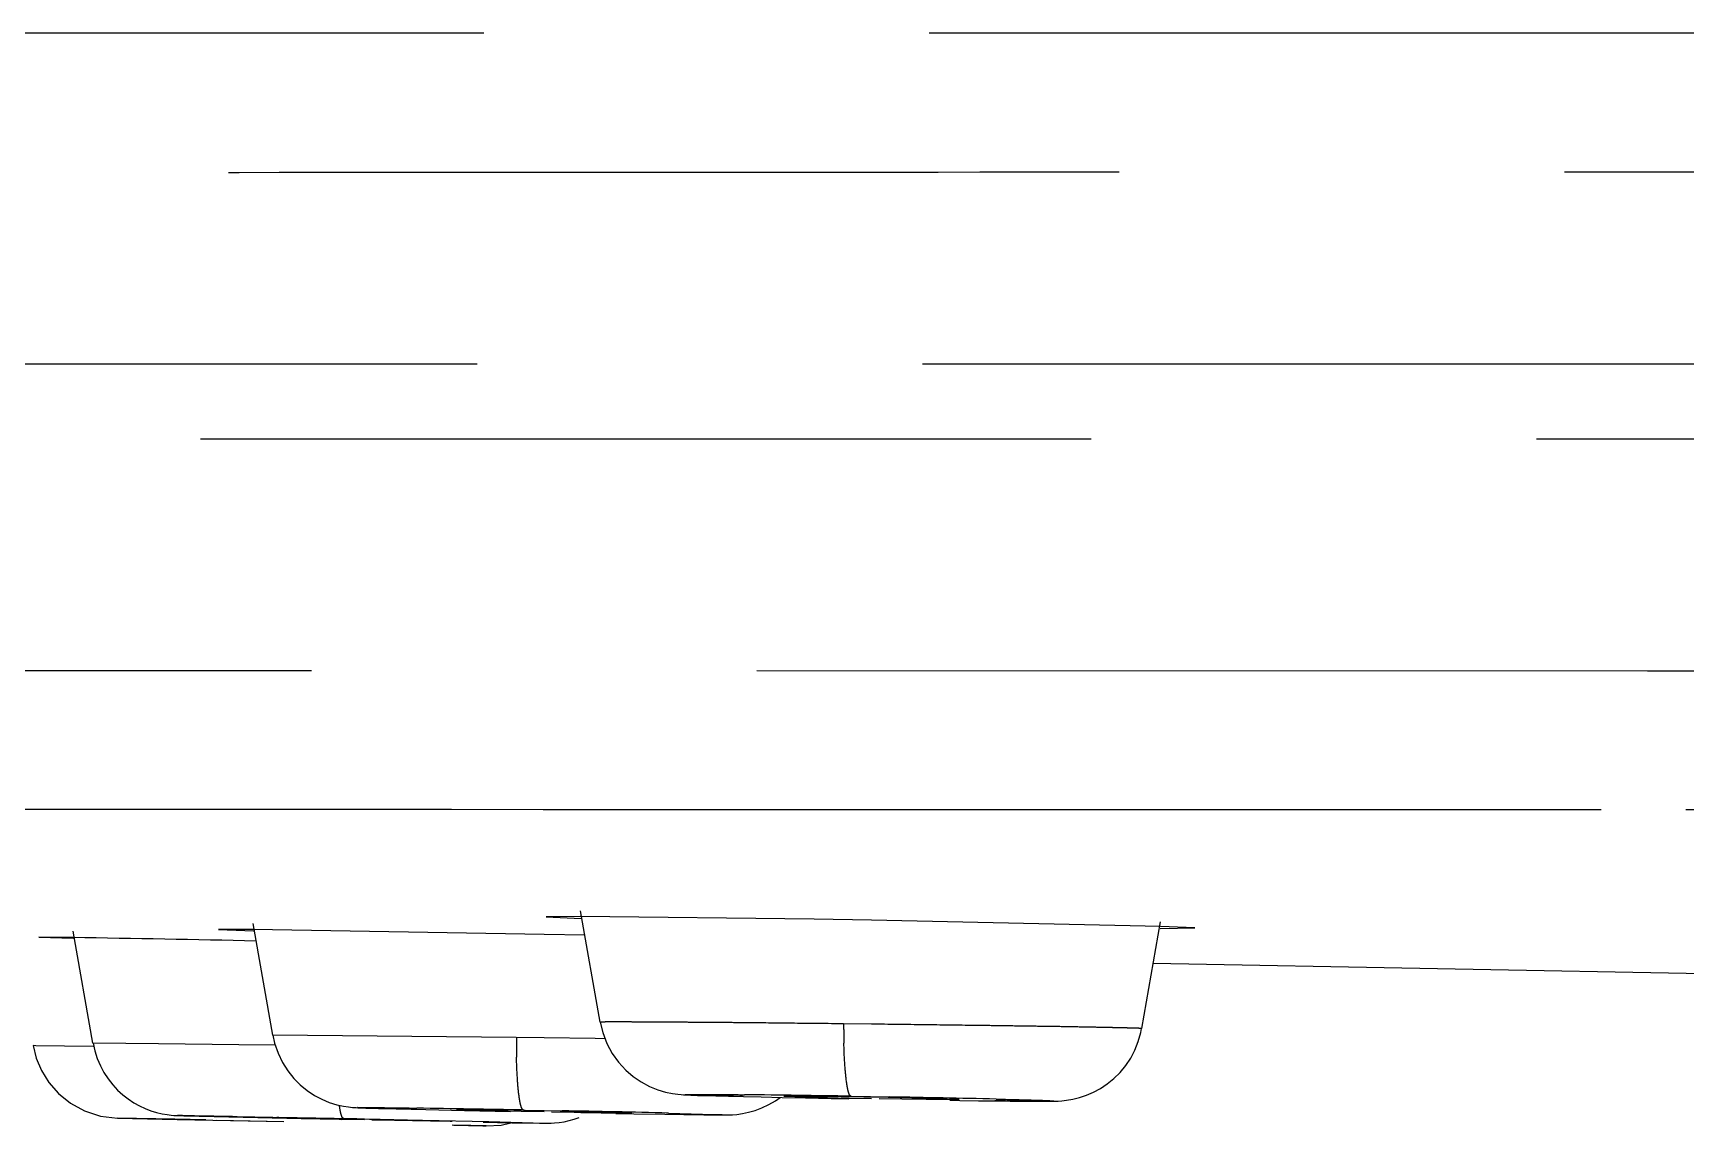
# Model space of a CAD drawing. Header units: millimetres. Extents: x 3819 to 4365, y -2661 to -1889.
# Drawn here: x 4155.219 to 4157.576, y -2175.761 to -2174.203 of the extents above; entities that cross this region are included whole.
import ezdxf

# ---------------------------------------------------------------- set-up
doc = ezdxf.new("R2010")
doc.units = ezdxf.units.MM
doc.header["$LTSCALE"] = 0.1
doc.linetypes.add('HIDDENX2', pattern=[19.05, 12.7, -6.35])
doc.layers.add('HIDDEN', color=8, linetype='HIDDENX2')

msp = doc.modelspace()

# ---------------------------------------------------------------- linework, layer by layer
at = {"layer": 'HIDDEN'}
for p, q in [((4169.1971, -2174.2026), (4151.6864, -2174.2026)), ((4169.1875, -2174.6746), (4155.0867, -2174.6746)), ((4147.8382, -2174.7808), (4196.1253, -2174.7808)), ((4157.5214, -2175.1122), (4155.1013, -2175.1118)), ((4157.5719, -2175.1122), (4157.5214, -2175.1122)), ((4157.9107, -2175.1123), (4157.5719, -2175.1122)), ((4154.9955, -2175.3091), (4155.4798, -2175.3092)), ((4155.4798, -2175.3092), (4155.5655, -2175.3092)), ((4155.5655, -2175.3092), (4155.6053, -2175.3092)), ((4155.6053, -2175.3092), (4155.6916, -2175.3092)), ((4155.6916, -2175.3092), (4155.703, -2175.3092)), ((4155.703, -2175.3092), (4155.731, -2175.3092)), ((4155.731, -2175.3092), (4155.8157, -2175.3092)), ((4155.8157, -2175.3092), (4155.9466, -2175.3093)), ((4155.9466, -2175.3093), (4156.0653, -2175.3093)), ((4156.0653, -2175.3093), (4156.1162, -2175.3093)), ((4156.1162, -2175.3093), (4156.1514, -2175.3093)), ((4156.1514, -2175.3093), (4156.1852, -2175.3093)), ((4156.1852, -2175.3093), (4157.576, -2175.3095)), ((4157.576, -2175.3095), (4157.6494, -2175.3095)), ((4155.9999, -2175.462), (4155.9507, -2175.4625)), ((4155.9507, -2175.4625), (4156.0009, -2175.4647)), ((4156.3331, -2175.466), (4155.9999, -2175.462)), ((4156.028, -2175.6128), (4156, -2175.4538)), ((4156.4148, -2175.4674), (4156.3331, -2175.466)), ((4156.8269, -2175.4761), (4156.4148, -2175.4674)), ((4155.2767, -2175.492), (4155.2273, -2175.4914)), ((4155.2273, -2175.4914), (4155.277, -2175.4929)), ((4155.3047, -2175.6425), (4155.2765, -2175.4827)), ((4155.5329, -2175.4805), (4155.4837, -2175.4805)), ((4155.4837, -2175.4805), (4155.5336, -2175.4824)), ((4155.561, -2175.6312), (4155.5329, -2175.4718)), ((4155.9479, -2175.4875), (4155.5329, -2175.4805)), ((4156.0063, -2175.4886), (4155.9479, -2175.4875)), ((4156.8001, -2175.6217), (4156.8269, -2175.4697)), ((4156.8266, -2175.479), (4156.8761, -2175.4784)), ((4156.8761, -2175.4784), (4156.8269, -2175.4761)), ((4156.8165, -2175.5286), (4157.6649, -2175.5443)), ((4155.9083, -2175.6346), (4155.5611, -2175.6312)), ((4156.4148, -2175.6155), (4156.3751, -2175.615)), ((4155.2234, -2175.6462), (4155.2193, -2175.6461)), ((4155.3052, -2175.6474), (4155.2234, -2175.6462)), ((4155.3983, -2175.6434), (4155.3048, -2175.6424)), ((4155.5125, -2175.6449), (4155.3983, -2175.6434)), ((4155.5643, -2175.6456), (4155.5125, -2175.6449)), ((4155.9479, -2175.6351), (4155.9083, -2175.6346)), ((4156.0208, -2175.6361), (4155.9479, -2175.6351)), ((4156.0352, -2175.6363), (4156.0208, -2175.6361)), ((4156.1667, -2175.717), (4156.1785, -2175.7173)), ((4156.1785, -2175.7173), (4156.193, -2175.7177)), ((4156.193, -2175.7177), (4156.2107, -2175.7182)), ((4156.2107, -2175.7182), (4156.2321, -2175.7187)), ((4156.2321, -2175.7187), (4156.2577, -2175.7193)), ((4156.2577, -2175.7193), (4156.2873, -2175.72)), ((4156.2873, -2175.72), (4156.3207, -2175.7206)), ((4156.2926, -2175.7183), (4156.2898, -2175.7184)), ((4156.2898, -2175.7184), (4156.3828, -2175.7208)), ((4156.3715, -2175.719), (4156.2926, -2175.7183)), ((4156.3207, -2175.7206), (4156.3575, -2175.7213)), ((4156.3575, -2175.7213), (4156.3827, -2175.7218)), ((4156.4037, -2175.7195), (4156.3715, -2175.719)), ((4156.3828, -2175.7208), (4156.4149, -2175.7214)), ((4156.3856, -2175.7183), (4156.4409, -2175.7192)), ((4156.4148, -2175.7197), (4156.4037, -2175.7195)), ((4156.4385, -2175.7201), (4156.4148, -2175.7197)), ((4156.4259, -2175.7216), (4156.4582, -2175.7221)), ((4156.5398, -2175.7227), (4156.4385, -2175.7201)), ((4156.4582, -2175.7221), (4156.5268, -2175.7229)), ((4156.5268, -2175.7229), (4156.5371, -2175.7228)), ((4156.5371, -2175.7228), (4156.5398, -2175.7227)), ((4156.5676, -2175.7247), (4156.5915, -2175.7249)), ((4156.5915, -2175.7249), (4156.6125, -2175.7251)), ((4156.6125, -2175.7251), (4156.6305, -2175.7253)), ((4156.6305, -2175.7253), (4156.6454, -2175.7254)), ((4156.6454, -2175.7254), (4156.6574, -2175.7254)), ((4156.6574, -2175.7254), (4156.6668, -2175.7254)), ((4155.3154, -2175.7465), (4155.3396, -2175.7494)), ((4155.4216, -2175.7511), (4155.3398, -2175.7494)), ((4155.3398, -2175.7494), (4155.4249, -2175.7512)), ((4155.4656, -2175.7521), (4155.4216, -2175.7511)), ((4155.4249, -2175.7512), (4155.5767, -2175.7544)), ((4155.4278, -2175.7459), (4155.4344, -2175.7461)), ((4155.4344, -2175.7461), (4155.4777, -2175.7472)), ((4155.4777, -2175.7472), (4155.6016, -2175.75)), ((4155.5102, -2175.747), (4155.6622, -2175.75)), ((4155.5695, -2175.7486), (4155.5667, -2175.7486)), ((4155.5667, -2175.7486), (4155.6589, -2175.7508)), ((4155.6488, -2175.7501), (4155.5695, -2175.7486)), ((4155.6016, -2175.75), (4155.6556, -2175.7511)), ((4155.6811, -2175.7507), (4155.6488, -2175.7501)), ((4155.6556, -2175.7511), (4155.6588, -2175.7512)), ((4155.6589, -2175.7508), (4155.6917, -2175.7515)), ((4155.6622, -2175.75), (4155.7175, -2175.7512)), ((4155.6917, -2175.751), (4155.6811, -2175.7507)), ((4155.6875, -2175.7348), (4155.694, -2175.7351)), ((4155.7143, -2175.7514), (4155.6917, -2175.751)), ((4155.694, -2175.7351), (4155.7119, -2175.7356)), ((4155.7023, -2175.7518), (4155.7346, -2175.7524)), ((4155.7119, -2175.7356), (4155.7369, -2175.7363)), ((4155.7532, -2175.7523), (4155.7143, -2175.7514)), ((4155.7175, -2175.7512), (4155.7746, -2175.7524)), ((4155.7369, -2175.7363), (4155.7794, -2175.7373)), ((4155.7794, -2175.7373), (4155.8345, -2175.7385)), ((4155.8257, -2175.7371), (4155.8229, -2175.7372)), ((4155.8229, -2175.7372), (4155.9153, -2175.7396)), ((4155.9048, -2175.7383), (4155.8257, -2175.7371)), ((4155.8345, -2175.7385), (4155.8999, -2175.7399)), ((4155.9372, -2175.7389), (4155.9048, -2175.7383)), ((4155.9153, -2175.7396), (4155.948, -2175.7402)), ((4155.9185, -2175.7379), (4155.9738, -2175.739)), ((4155.9479, -2175.7391), (4155.9372, -2175.7389)), ((4155.9709, -2175.7395), (4155.9479, -2175.7391)), ((4155.9587, -2175.7404), (4155.991, -2175.741)), ((4156.0729, -2175.7421), (4155.9709, -2175.7395)), ((4156.0422, -2175.7419), (4156.0702, -2175.7421)), ((4156.0505, -2175.7428), (4156.0757, -2175.7432)), ((4156.0702, -2175.7421), (4156.0729, -2175.7421)), ((4156.0757, -2175.7432), (4156.1199, -2175.7439)), ((4156.1199, -2175.7439), (4156.1473, -2175.7443)), ((4156.2018, -2175.7448), (4156.123, -2175.7439)), ((4156.1254, -2175.7422), (4156.2064, -2175.7446)), ((4156.1473, -2175.7443), (4156.1757, -2175.7447)), ((4156.1757, -2175.7447), (4156.1911, -2175.7448)), ((4156.1911, -2175.7448), (4156.1989, -2175.7449)), ((4156.1989, -2175.7449), (4156.2049, -2175.7449)), ((4155.4813, -2175.7524), (4155.5767, -2175.7544)), ((4155.7346, -2175.7524), (4155.7859, -2175.7534)), ((4155.8167, -2175.7539), (4155.7532, -2175.7523)), ((4155.7746, -2175.7524), (4155.869, -2175.7545)), ((4155.7859, -2175.7534), (4155.8139, -2175.7539)), ((4155.8139, -2175.7539), (4155.8167, -2175.7539)), ((4155.8434, -2175.7601), (4155.817, -2175.7596)), ((4155.8191, -2175.7596), (4155.8606, -2175.7605)), ((4155.8598, -2175.7605), (4155.8434, -2175.7601)), ((4155.8654, -2175.7606), (4155.8598, -2175.7605)), ((4155.8606, -2175.7605), (4155.8654, -2175.7606)), ((4155.8609, -2175.7553), (4155.9018, -2175.756)), ((4155.8655, -2175.7606), (4155.8866, -2175.7593)), ((4155.9026, -2175.756), (4155.8665, -2175.7553)), ((4155.869, -2175.7545), (4155.9481, -2175.7567)), ((4155.8866, -2175.7593), (4155.9005, -2175.756)), ((4155.9018, -2175.756), (4155.9254, -2175.7564)), ((4155.9254, -2175.7564), (4155.9413, -2175.7566)), ((4155.9413, -2175.7566), (4155.9488, -2175.7567)), ((4155.9488, -2175.7567), (4155.9523, -2175.7567))]:
    msp.add_line(p, q, dxfattribs=at)
for points in [[(4155.5611, -2175.6312), (4155.5637, -2175.6428), (4155.5686, -2175.657), (4155.5749, -2175.6702), (4155.5825, -2175.6821), (4155.591, -2175.6928), (4155.6003, -2175.7021), (4155.6102, -2175.7102), (4155.6204, -2175.717), (4155.631, -2175.7226), (4155.6416, -2175.727), (4155.6522, -2175.7303), (4155.6617, -2175.7325), (4155.6691, -2175.7336), (4155.6747, -2175.7342), (4155.6779, -2175.7344), (4155.6802, -2175.7345), (4155.6825, -2175.7346), (4155.6875, -2175.7348)], [(4156.0281, -2175.6127), (4156.0317, -2175.6275), (4156.0376, -2175.6432), (4156.0452, -2175.6573), (4156.0543, -2175.6699), (4156.0643, -2175.6809), (4156.075, -2175.6901), (4156.0864, -2175.6979), (4156.0981, -2175.7042), (4156.11, -2175.7091), (4156.1211, -2175.7124), (4156.1309, -2175.7144), (4156.1387, -2175.7155), (4156.1434, -2175.7159), (4156.1469, -2175.7161), (4156.1502, -2175.7163), (4156.1535, -2175.7165), (4156.1574, -2175.7166), (4156.1667, -2175.717)], [(4156.6668, -2175.7254), (4156.6706, -2175.7253), (4156.6741, -2175.7253), (4156.6773, -2175.7252), (4156.681, -2175.7251), (4156.6862, -2175.7248), (4156.6929, -2175.7241), (4156.7017, -2175.7226), (4156.7116, -2175.7202), (4156.7214, -2175.7169), (4156.7313, -2175.7126), (4156.7413, -2175.7072), (4156.7511, -2175.7007), (4156.7605, -2175.693), (4156.7693, -2175.6843), (4156.7773, -2175.6745), (4156.7844, -2175.6639), (4156.7904, -2175.6525), (4156.7952, -2175.6404), (4156.7988, -2175.6276), (4156.8, -2175.6217)], [(4155.2193, -2175.6458), (4155.2238, -2175.6638), (4155.2312, -2175.6815), (4155.2418, -2175.6986), (4155.2557, -2175.7144), (4155.2726, -2175.7281)], [(4155.3048, -2175.6424), (4155.3073, -2175.6536), (4155.3108, -2175.6646), (4155.3152, -2175.6749), (4155.3204, -2175.6846), (4155.3263, -2175.6936), (4155.3328, -2175.7019), (4155.3398, -2175.7094), (4155.3472, -2175.7162), (4155.355, -2175.7222), (4155.3629, -2175.7275), (4155.3711, -2175.7321), (4155.3793, -2175.7359), (4155.3874, -2175.739), (4155.3955, -2175.7415), (4155.4032, -2175.7433), (4155.4103, -2175.7445), (4155.4161, -2175.7452), (4155.42, -2175.7455), (4155.4228, -2175.7457), (4155.4246, -2175.7457), (4155.4278, -2175.7459)], [(4155.2726, -2175.7281), (4155.2926, -2175.7391), (4155.3154, -2175.7465)], [(4156.2395, -2175.7412), (4156.2489, -2175.7385), (4156.2586, -2175.7349), (4156.2684, -2175.7302), (4156.2778, -2175.7247), (4156.2846, -2175.7199)], [(4156.5265, -2175.7241), (4156.5408, -2175.7243), (4156.5676, -2175.7247)], [(4155.9523, -2175.7567), (4155.9545, -2175.7567), (4155.9581, -2175.7566), (4155.963, -2175.7564), (4155.9694, -2175.7557), (4155.9766, -2175.7546), (4155.9837, -2175.753), (4155.9908, -2175.751), (4155.998, -2175.7485)], [(4156.2049, -2175.7449), (4156.2074, -2175.7449), (4156.2099, -2175.7448), (4156.2127, -2175.7448), (4156.2165, -2175.7446), (4156.2229, -2175.7441), (4156.2308, -2175.743), (4156.2395, -2175.7412)]]:
    msp.add_lwpolyline(points, dxfattribs=at)
for centre, radius, start, end in [((4153.7295, -2263.5553), 88.0769, 88.823953, 88.993433), ((4157.4588, -2175.6141), 1.0837, 180.0482, 181.5147), ((4157.0002, -2175.6366), 1.0918, 179.8933, 181.3508), ((4155.9374, -2202.0239), 26.3095, 89.02381, 89.35458), ((4155.8659, -2207.7358), 32.0217, 88.69962, 88.97098), ((4155.1579, -2214.9205), 39.19, 88.8879, 89.11005), ((4155.0205, -2223.3296), 47.6002, 88.66987, 88.85236), ((4156.2824, -2159.5107), 16.233, 268.97139, 269.15221)]:
    msp.add_arc(centre, radius, start, end, dxfattribs=at)
for points, knots in [([(4147.878, -2174.4018), (4147.9397, -2174.4046), (4148.0359, -2174.4079), (4148.1713, -2174.4084), (4148.2906, -2174.4065), (4148.4292, -2174.4038), (4148.5935, -2174.4014), (4148.7906, -2174.4), (4149.0287, -2174.3996), (4149.3168, -2174.4001), (4149.6635, -2174.4009), (4150.0762, -2174.4013), (4150.7706, -2174.4017), (4151.8163, -2174.4021), (4152.9752, -2174.4022), (4154.0284, -2174.402), (4154.8981, -2174.4015), (4155.81, -2174.4009), (4156.7558, -2174.4005), (4157.7284, -2174.4005), (4158.722, -2174.4008), (4159.7322, -2174.4015), (4160.7554, -2174.4021), (4161.7888, -2174.4023), (4162.8302, -2174.402), (4163.8779, -2174.4016), (4165.284, -2174.4015), (4167.0494, -2174.4016), (4168.4638, -2174.4018), (4169.1726, -2174.402)], [0, 0, 0, 0, 0.008693, 0.013563, 0.019077, 0.025498, 0.033098, 0.042221, 0.053265, 0.066647, 0.082803, 0.102116, 0.124783, 0.180626, 0.249442, 0.288037, 0.329006, 0.371968, 0.416503, 0.462256, 0.508988, 0.556479, 0.60457, 0.653132, 0.702062, 0.751286, 0.800738, 0.900141, 1, 1, 1, 1]), ([(4156.3751, -2175.615), (4156.3518, -2175.6148), (4156.3065, -2175.6143), (4156.251, -2175.6137), (4156.2091, -2175.6133), (4156.1801, -2175.6131), (4156.153, -2175.6129), (4156.1282, -2175.6127), (4156.1059, -2175.6126), (4156.0861, -2175.6125), (4156.0692, -2175.6124), (4156.0568, -2175.6124), (4156.0484, -2175.6124), (4156.0432, -2175.6124), (4156.0387, -2175.6124), (4156.0351, -2175.6124), (4156.0325, -2175.6125), (4156.0309, -2175.6125), (4156.0299, -2175.6126), (4156.0292, -2175.6126), (4156.0286, -2175.6126), (4156.0283, -2175.6127), (4156.0281, -2175.6127), (4156.0281, -2175.6127)], [0, 0, 0, 0, 0.201444, 0.391249, 0.480048, 0.563894, 0.642055, 0.713802, 0.778412, 0.83536, 0.884345, 0.925075, 0.942252, 0.957257, 0.970055, 0.98062, 0.988922, 0.992217, 0.994935, 0.997075, 0.998633, 0.999606, 1, 1, 1, 1]), ([(4156.8001, -2175.6217), (4156.8001, -2175.6217), (4156.7998, -2175.6217), (4156.7995, -2175.6216), (4156.7989, -2175.6216), (4156.7981, -2175.6215), (4156.797, -2175.6215), (4156.7952, -2175.6214), (4156.7922, -2175.6213), (4156.7881, -2175.6212), (4156.783, -2175.6211), (4156.7771, -2175.6209), (4156.7703, -2175.6208), (4156.7626, -2175.6206), (4156.7507, -2175.6203), (4156.7339, -2175.62), (4156.7114, -2175.6196), (4156.6862, -2175.6191), (4156.6583, -2175.6187), (4156.628, -2175.6183), (4156.5957, -2175.6178), (4156.5494, -2175.6172), (4156.4889, -2175.6164), (4156.4398, -2175.6158), (4156.4148, -2175.6155)], [0, 0, 0, 0, 0.000356, 0.001305, 0.002857, 0.005011, 0.007765, 0.011116, 0.019592, 0.030413, 0.04355, 0.058975, 0.07666, 0.096578, 0.118685, 0.169201, 0.227649, 0.29347, 0.36609, 0.444818, 0.528903, 0.617593, 0.805396, 1, 1, 1, 1]), ([(4156.3856, -2175.7183), (4156.3849, -2175.7183), (4156.3839, -2175.7171), (4156.383, -2175.7153), (4156.3818, -2175.712), (4156.3805, -2175.7062), (4156.3784, -2175.6929), (4156.3765, -2175.6715), (4156.3757, -2175.653), (4156.3755, -2175.6427)], [0, 0, 0, 0, 0.027255, 0.049947, 0.080025, 0.164369, 0.281011, 0.600875, 1, 1, 1, 1]), ([(4155.9185, -2175.7379), (4155.9178, -2175.7379), (4155.9168, -2175.7367), (4155.9159, -2175.735), (4155.9147, -2175.7316), (4155.9134, -2175.7259), (4155.9114, -2175.7126), (4155.9096, -2175.6912), (4155.9089, -2175.6727), (4155.9086, -2175.6624)], [0, 0, 0, 0, 0.026907, 0.049418, 0.079339, 0.163468, 0.28004, 0.600188, 1, 1, 1, 1]), ([(4156.2309, -2175.7187), (4156.2193, -2175.7184), (4156.2029, -2175.718), (4156.1826, -2175.7174), (4156.1708, -2175.7171), (4156.1626, -2175.7168), (4156.1573, -2175.7166), (4156.1543, -2175.7164), (4156.152, -2175.7163), (4156.1505, -2175.7162), (4156.1497, -2175.7161), (4156.1493, -2175.716), (4156.1491, -2175.7161), (4156.149, -2175.7159), (4156.1492, -2175.7159), (4156.1495, -2175.7159), (4156.15, -2175.7158), (4156.1509, -2175.7158), (4156.1526, -2175.7157), (4156.1551, -2175.7157), (4156.1583, -2175.7157), (4156.1638, -2175.7156), (4156.1724, -2175.7156), (4156.1844, -2175.7157), (4156.2052, -2175.7158), (4156.2219, -2175.716), (4156.2337, -2175.7161)], [0, 0, 0, 0, 0.209759, 0.294824, 0.365551, 0.421218, 0.44318, 0.461107, 0.474924, 0.484618, 0.487923, 0.490204, 0.491468, 0.491811, 0.492676, 0.494544, 0.497432, 0.501341, 0.512227, 0.527204, 0.546252, 0.569297, 0.627033, 0.699725, 0.786682, 1, 1, 1, 1]), ([(4156.5926, -2175.7223), (4156.6042, -2175.7226), (4156.6207, -2175.723), (4156.641, -2175.7236), (4156.6528, -2175.7239), (4156.6611, -2175.7242), (4156.6664, -2175.7244), (4156.6694, -2175.7246), (4156.6717, -2175.7247), (4156.6732, -2175.7248), (4156.6741, -2175.7249), (4156.6745, -2175.7249), (4156.6747, -2175.7249), (4156.6748, -2175.7251), (4156.6746, -2175.7251), (4156.6743, -2175.7251), (4156.6738, -2175.7252), (4156.6729, -2175.7252), (4156.6712, -2175.7253), (4156.6675, -2175.7253), (4156.6612, -2175.7254), (4156.6516, -2175.7254), (4156.6396, -2175.7253), (4156.6189, -2175.7252), (4156.6023, -2175.725), (4156.5905, -2175.7249)], [0, 0, 0, 0, 0.210175, 0.295487, 0.36648, 0.422426, 0.444529, 0.462597, 0.476555, 0.48639, 0.489765, 0.492115, 0.493448, 0.493837, 0.494637, 0.496436, 0.499255, 0.503096, 0.513847, 0.52869, 0.57052, 0.627999, 0.700439, 0.787147, 1, 1, 1, 1]), ([(4155.507, -2175.7478), (4155.4953, -2175.7476), (4155.4751, -2175.7471), (4155.4515, -2175.7465), (4155.4379, -2175.7461), (4155.4308, -2175.7459), (4155.4278, -2175.7459), (4155.4245, -2175.7457), (4155.4286, -2175.7457), (4155.4316, -2175.7457), (4155.4393, -2175.7458), (4155.4534, -2175.746), (4155.4777, -2175.7464), (4155.4983, -2175.7468), (4155.5102, -2175.747)], [0, 0, 0, 0, 0.209543, 0.365049, 0.42055, 0.460256, 0.483563, 0.490384, 0.500029, 0.526071, 0.568353, 0.626283, 0.786317, 1, 1, 1, 1]), ([(4155.6622, -2175.7501), (4155.6615, -2175.75), (4155.6606, -2175.7491), (4155.6597, -2175.7475), (4155.6586, -2175.7445), (4155.6573, -2175.7392), (4155.6566, -2175.7346), (4155.6562, -2175.7319)], [0, 0, 0, 0, 0.09789, 0.178334, 0.284866, 0.583995, 1, 1, 1, 1]), ([(4155.7635, -2175.7369), (4155.7519, -2175.7366), (4155.7355, -2175.7362), (4155.7152, -2175.7357), (4155.7035, -2175.7353), (4155.6942, -2175.7351), (4155.6882, -2175.7348), (4155.6847, -2175.7347), (4155.6832, -2175.7346), (4155.6824, -2175.7346), (4155.682, -2175.7345), (4155.6818, -2175.7345), (4155.6817, -2175.7344), (4155.682, -2175.7344), (4155.6822, -2175.7344), (4155.6827, -2175.7344), (4155.6833, -2175.7343), (4155.6842, -2175.7343), (4155.6856, -2175.7343), (4155.6879, -2175.7343), (4155.691, -2175.7343), (4155.6966, -2175.7343), (4155.7051, -2175.7344), (4155.7172, -2175.7345), (4155.738, -2175.7348), (4155.7547, -2175.735), (4155.7666, -2175.7352)], [0, 0, 0, 0, 0.209619, 0.294599, 0.36523, 0.420792, 0.460566, 0.474322, 0.483951, 0.48722, 0.489463, 0.490682, 0.490937, 0.491808, 0.493695, 0.496605, 0.500539, 0.505498, 0.51148, 0.526513, 0.545619, 0.568722, 0.626578, 0.699388, 0.786461, 1, 1, 1, 1])]:
    msp.add_open_spline(points, degree=3, knots=knots, dxfattribs=at)

doc.saveas('drawing.dxf')
